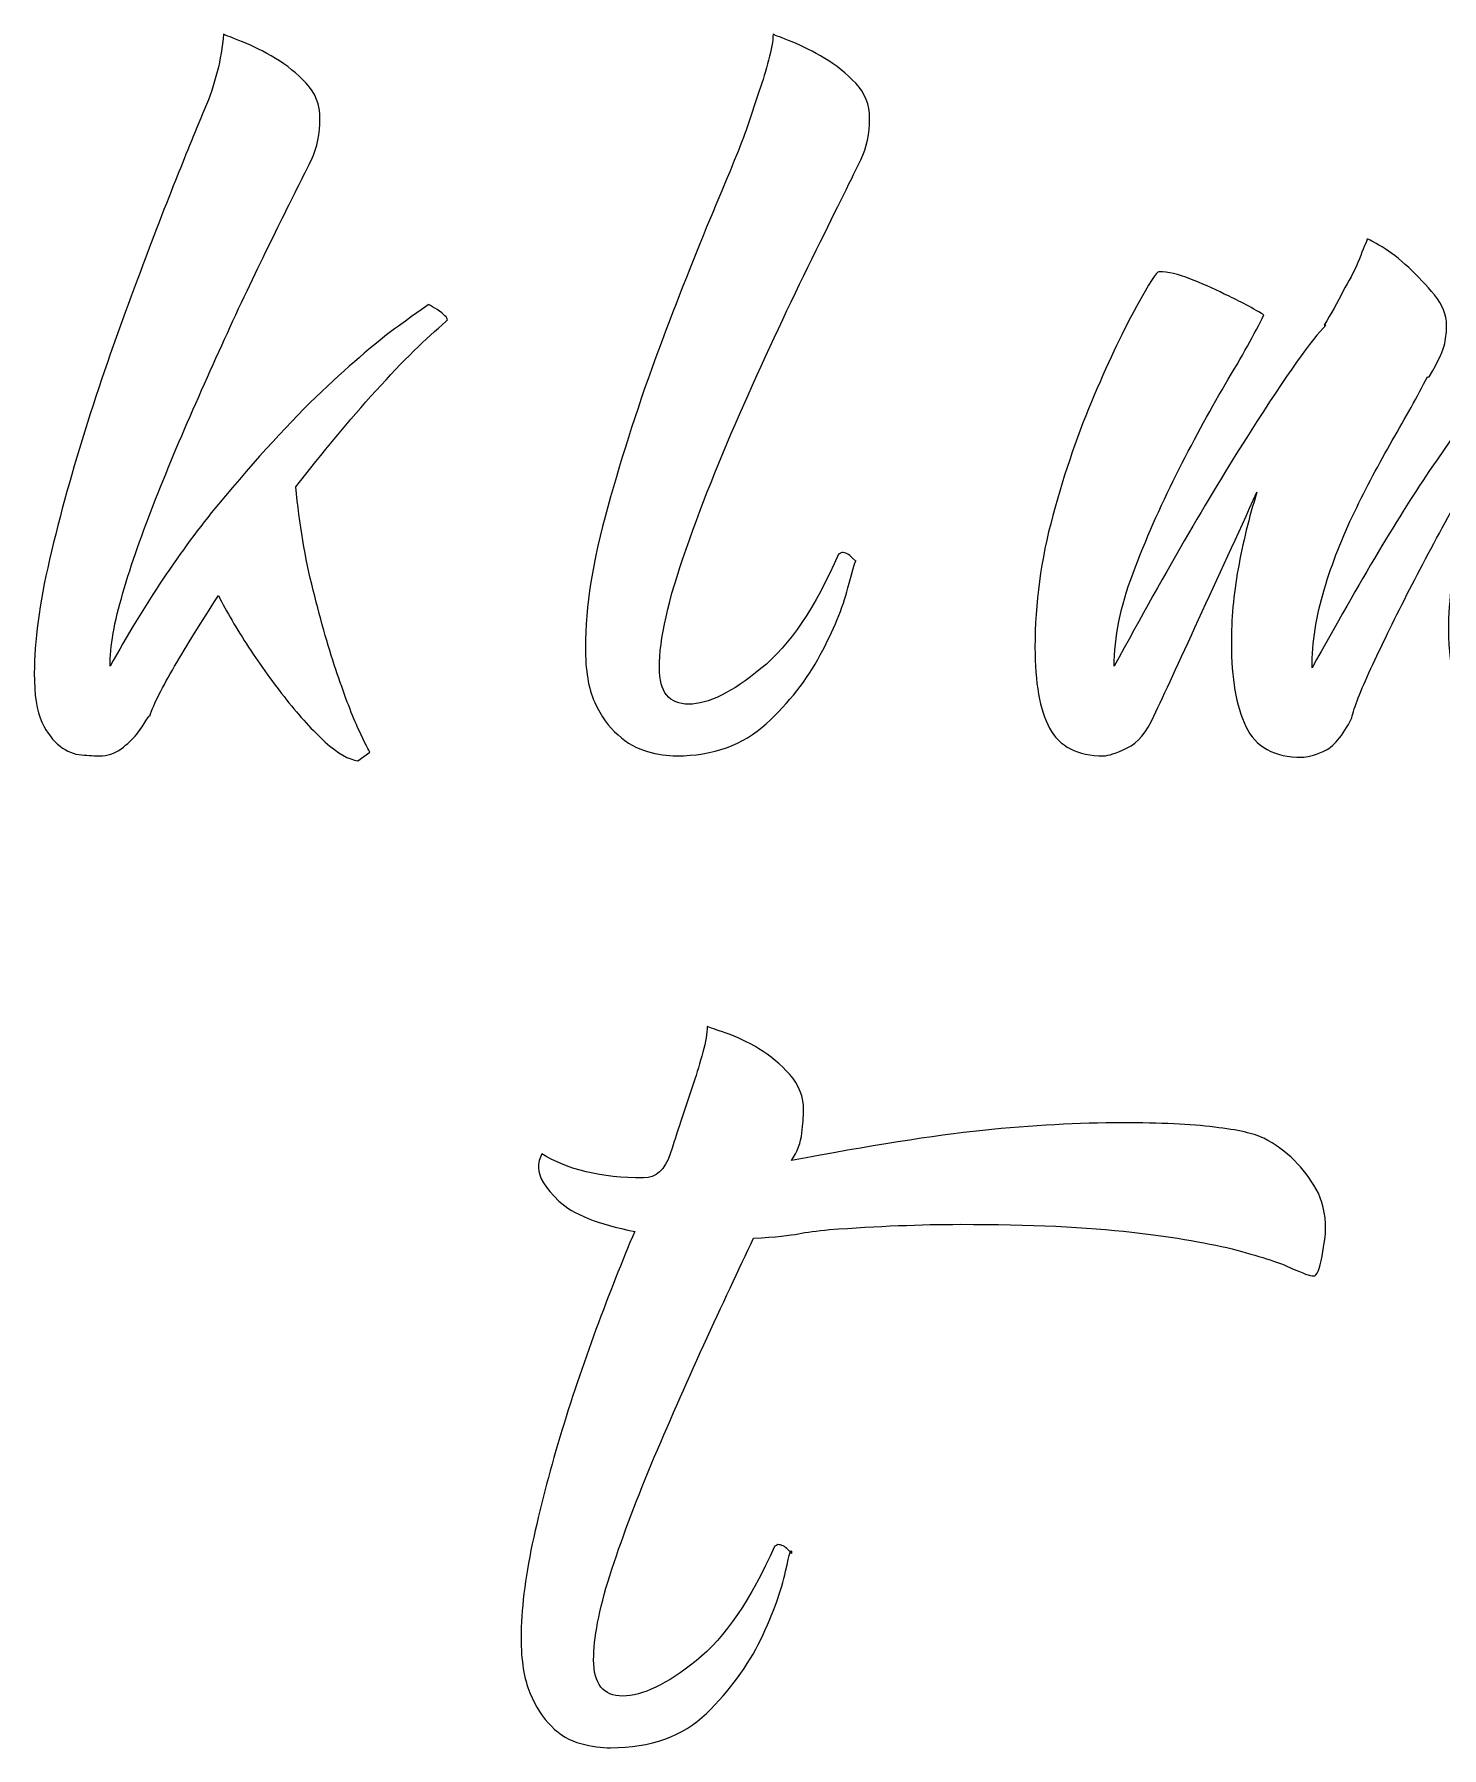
# Model space of a CAD drawing. Header units: centimetres. Extents: x -9.9 to 9.3, y -14 to 14.4.
# Drawn here: x -9.7 to -4.91, y -13.26 to -7.42 of the extents above; entities that cross this region are included whole.
import ezdxf

# ---------------------------------------------------------------- set-up
doc = ezdxf.new("R2010")
doc.units = ezdxf.units.CM
doc.header["$MEASUREMENT"] = 0
doc.layers.add('Layer 1', color=7, linetype='Continuous')

msp = doc.modelspace()

# ---------------------------------------------------------------- linework, layer by layer
at = {"layer": 'Layer 1', "color": 250}
for points, knots in [([(-8.359, -8.343), (-8.351, -8.347), (-8.341, -8.352), (-8.33, -8.36), (-8.33, -8.36), (-8.306, -8.376), (-8.295, -8.388), (-8.295, -8.395), (-8.295, -8.395), (-8.295, -8.395), (-8.3, -8.401), (-8.3, -8.401), (-8.3, -8.401), (-8.367, -8.456), (-8.446, -8.534), (-8.538, -8.636), (-8.538, -8.636), (-8.63, -8.738), (-8.721, -8.847), (-8.811, -8.964), (-8.811, -8.964), (-8.799, -9.09), (-8.78, -9.207), (-8.752, -9.316), (-8.752, -9.316), (-8.725, -9.426), (-8.697, -9.521), (-8.67, -9.601), (-8.67, -9.601), (-8.643, -9.681), (-8.618, -9.745), (-8.597, -9.792), (-8.597, -9.792), (-8.575, -9.839), (-8.562, -9.864), (-8.559, -9.868), (-8.559, -9.868), (-8.559, -9.868), (-8.6, -9.897), (-8.6, -9.897), (-8.6, -9.897), (-8.631, -9.893), (-8.668, -9.872), (-8.711, -9.833), (-8.711, -9.833), (-8.754, -9.794), (-8.798, -9.746), (-8.843, -9.689), (-8.843, -9.689), (-8.888, -9.632), (-8.931, -9.573), (-8.972, -9.51), (-8.972, -9.51), (-9.013, -9.447), (-9.047, -9.389), (-9.075, -9.334), (-9.075, -9.334), (-9.133, -9.424), (-9.183, -9.504), (-9.224, -9.575), (-9.224, -9.575), (-9.265, -9.645), (-9.294, -9.702), (-9.309, -9.745), (-9.309, -9.745), (-9.309, -9.741), (-9.313, -9.746), (-9.321, -9.759), (-9.321, -9.759), (-9.329, -9.773), (-9.34, -9.789), (-9.353, -9.806), (-9.353, -9.806), (-9.367, -9.824), (-9.385, -9.84), (-9.406, -9.856), (-9.406, -9.856), (-9.428, -9.872), (-9.452, -9.88), (-9.48, -9.88), (-9.48, -9.88), (-9.495, -9.88), (-9.516, -9.879), (-9.541, -9.877), (-9.541, -9.877), (-9.567, -9.875), (-9.591, -9.865), (-9.614, -9.847), (-9.614, -9.847), (-9.638, -9.83), (-9.658, -9.802), (-9.676, -9.765), (-9.676, -9.765), (-9.694, -9.728), (-9.702, -9.672), (-9.702, -9.598), (-9.702, -9.598), (-9.702, -9.492), (-9.685, -9.363), (-9.65, -9.211), (-9.65, -9.211), (-9.614, -9.058), (-9.571, -8.903), (-9.521, -8.744), (-9.521, -8.744), (-9.47, -8.586), (-9.417, -8.434), (-9.362, -8.287), (-9.362, -8.287), (-9.307, -8.14), (-9.261, -8.018), (-9.221, -7.92), (-9.221, -7.92), (-9.19, -7.842), (-9.157, -7.761), (-9.122, -7.677), (-9.122, -7.677), (-9.086, -7.593), (-9.065, -7.508), (-9.057, -7.422), (-9.057, -7.422), (-9.049, -7.426), (-9.028, -7.434), (-8.993, -7.448), (-8.993, -7.448), (-8.957, -7.462), (-8.92, -7.48), (-8.881, -7.504), (-8.881, -7.504), (-8.842, -7.527), (-8.807, -7.556), (-8.776, -7.589), (-8.776, -7.589), (-8.744, -7.622), (-8.729, -7.662), (-8.729, -7.709), (-8.729, -7.709), (-8.729, -7.76), (-8.738, -7.807), (-8.758, -7.85), (-8.758, -7.85), (-8.778, -7.889), (-8.808, -7.95), (-8.849, -8.032), (-8.849, -8.032), (-8.89, -8.114), (-8.936, -8.209), (-8.987, -8.316), (-8.987, -8.316), (-9.038, -8.424), (-9.089, -8.537), (-9.142, -8.657), (-9.142, -8.657), (-9.195, -8.776), (-9.244, -8.892), (-9.289, -9.006), (-9.289, -9.006), (-9.334, -9.119), (-9.371, -9.226), (-9.4, -9.325), (-9.4, -9.325), (-9.43, -9.425), (-9.444, -9.508), (-9.444, -9.575), (-9.444, -9.575), (-9.327, -9.363), (-9.204, -9.18), (-9.075, -9.023), (-9.075, -9.023), (-8.946, -8.867), (-8.828, -8.739), (-8.723, -8.639), (-8.723, -8.639), (-8.617, -8.539), (-8.53, -8.465), (-8.462, -8.416), (-8.462, -8.416), (-8.393, -8.367), (-8.359, -8.343), (-8.359, -8.343)], [0, 0, 0, 0, 0.021739, 0.021739, 0.021739, 0.021739, 0.043478, 0.043478, 0.043478, 0.043478, 0.065217, 0.065217, 0.065217, 0.065217, 0.086957, 0.086957, 0.086957, 0.086957, 0.108696, 0.108696, 0.108696, 0.108696, 0.130435, 0.130435, 0.130435, 0.130435, 0.152174, 0.152174, 0.152174, 0.152174, 0.173913, 0.173913, 0.173913, 0.173913, 0.195652, 0.195652, 0.195652, 0.195652, 0.217391, 0.217391, 0.217391, 0.217391, 0.23913, 0.23913, 0.23913, 0.23913, 0.26087, 0.26087, 0.26087, 0.26087, 0.282609, 0.282609, 0.282609, 0.282609, 0.304348, 0.304348, 0.304348, 0.304348, 0.326087, 0.326087, 0.326087, 0.326087, 0.347826, 0.347826, 0.347826, 0.347826, 0.369565, 0.369565, 0.369565, 0.369565, 0.391304, 0.391304, 0.391304, 0.391304, 0.413043, 0.413043, 0.413043, 0.413043, 0.434783, 0.434783, 0.434783, 0.434783, 0.456522, 0.456522, 0.456522, 0.456522, 0.478261, 0.478261, 0.478261, 0.478261, 0.5, 0.5, 0.5, 0.5, 0.521739, 0.521739, 0.521739, 0.521739, 0.543478, 0.543478, 0.543478, 0.543478, 0.565217, 0.565217, 0.565217, 0.565217, 0.586957, 0.586957, 0.586957, 0.586957, 0.608696, 0.608696, 0.608696, 0.608696, 0.630435, 0.630435, 0.630435, 0.630435, 0.652174, 0.652174, 0.652174, 0.652174, 0.673913, 0.673913, 0.673913, 0.673913, 0.695652, 0.695652, 0.695652, 0.695652, 0.717391, 0.717391, 0.717391, 0.717391, 0.73913, 0.73913, 0.73913, 0.73913, 0.76087, 0.76087, 0.76087, 0.76087, 0.782609, 0.782609, 0.782609, 0.782609, 0.804348, 0.804348, 0.804348, 0.804348, 0.826087, 0.826087, 0.826087, 0.826087, 0.847826, 0.847826, 0.847826, 0.847826, 0.869565, 0.869565, 0.869565, 0.869565, 0.891304, 0.891304, 0.891304, 0.891304, 0.913043, 0.913043, 0.913043, 0.913043, 0.934783, 0.934783, 0.934783, 0.934783, 0.956522, 0.956522, 0.956522, 0.956522, 1, 1, 1, 1]), ([(-6.887, -7.85), (-6.914, -7.905), (-6.965, -8.007), (-7.039, -8.158), (-7.039, -8.158), (-7.114, -8.308), (-7.191, -8.473), (-7.271, -8.651), (-7.271, -8.651), (-7.351, -8.829), (-7.422, -9.004), (-7.482, -9.176), (-7.482, -9.176), (-7.543, -9.348), (-7.573, -9.483), (-7.573, -9.58), (-7.573, -9.58), (-7.573, -9.663), (-7.54, -9.704), (-7.473, -9.704), (-7.473, -9.704), (-7.407, -9.704), (-7.325, -9.664), (-7.227, -9.583), (-7.227, -9.583), (-7.129, -9.503), (-7.041, -9.373), (-6.963, -9.193), (-6.963, -9.193), (-6.963, -9.193), (-6.959, -9.191), (-6.951, -9.187), (-6.951, -9.187), (-6.94, -9.187), (-6.928, -9.193), (-6.916, -9.205), (-6.916, -9.205), (-6.916, -9.205), (-6.904, -9.217), (-6.904, -9.217), (-6.904, -9.217), (-6.904, -9.209), (-6.913, -9.239), (-6.931, -9.308), (-6.931, -9.308), (-6.948, -9.376), (-6.98, -9.452), (-7.025, -9.536), (-7.025, -9.536), (-7.07, -9.621), (-7.131, -9.699), (-7.209, -9.771), (-7.209, -9.771), (-7.288, -9.843), (-7.389, -9.88), (-7.514, -9.88), (-7.514, -9.88), (-7.546, -9.88), (-7.579, -9.875), (-7.614, -9.865), (-7.614, -9.865), (-7.649, -9.855), (-7.683, -9.837), (-7.714, -9.809), (-7.714, -9.809), (-7.745, -9.782), (-7.772, -9.745), (-7.793, -9.698), (-7.793, -9.698), (-7.815, -9.651), (-7.825, -9.588), (-7.825, -9.51), (-7.825, -9.51), (-7.825, -9.373), (-7.8, -9.214), (-7.749, -9.032), (-7.749, -9.032), (-7.698, -8.85), (-7.641, -8.672), (-7.576, -8.498), (-7.576, -8.498), (-7.511, -8.324), (-7.45, -8.168), (-7.391, -8.029), (-7.391, -8.029), (-7.333, -7.89), (-7.293, -7.793), (-7.274, -7.738), (-7.274, -7.738), (-7.274, -7.738), (-7.233, -7.615), (-7.233, -7.615), (-7.233, -7.615), (-7.221, -7.58), (-7.21, -7.545), (-7.201, -7.51), (-7.201, -7.51), (-7.191, -7.474), (-7.186, -7.445), (-7.186, -7.422), (-7.186, -7.422), (-7.178, -7.426), (-7.157, -7.434), (-7.121, -7.448), (-7.121, -7.448), (-7.086, -7.462), (-7.049, -7.48), (-7.01, -7.504), (-7.01, -7.504), (-6.971, -7.527), (-6.936, -7.556), (-6.904, -7.589), (-6.904, -7.589), (-6.873, -7.622), (-6.857, -7.662), (-6.857, -7.709), (-6.857, -7.709), (-6.857, -7.76), (-6.867, -7.807), (-6.887, -7.85)], [0, 0, 0, 0, 0.032258, 0.032258, 0.032258, 0.032258, 0.064516, 0.064516, 0.064516, 0.064516, 0.096774, 0.096774, 0.096774, 0.096774, 0.129032, 0.129032, 0.129032, 0.129032, 0.16129, 0.16129, 0.16129, 0.16129, 0.193548, 0.193548, 0.193548, 0.193548, 0.225806, 0.225806, 0.225806, 0.225806, 0.258065, 0.258065, 0.258065, 0.258065, 0.290323, 0.290323, 0.290323, 0.290323, 0.322581, 0.322581, 0.322581, 0.322581, 0.354839, 0.354839, 0.354839, 0.354839, 0.387097, 0.387097, 0.387097, 0.387097, 0.419355, 0.419355, 0.419355, 0.419355, 0.451613, 0.451613, 0.451613, 0.451613, 0.483871, 0.483871, 0.483871, 0.483871, 0.516129, 0.516129, 0.516129, 0.516129, 0.548387, 0.548387, 0.548387, 0.548387, 0.580645, 0.580645, 0.580645, 0.580645, 0.612903, 0.612903, 0.612903, 0.612903, 0.645161, 0.645161, 0.645161, 0.645161, 0.677419, 0.677419, 0.677419, 0.677419, 0.709677, 0.709677, 0.709677, 0.709677, 0.741935, 0.741935, 0.741935, 0.741935, 0.774194, 0.774194, 0.774194, 0.774194, 0.806452, 0.806452, 0.806452, 0.806452, 0.83871, 0.83871, 0.83871, 0.83871, 0.870968, 0.870968, 0.870968, 0.870968, 0.903226, 0.903226, 0.903226, 0.903226, 0.935484, 0.935484, 0.935484, 0.935484, 1, 1, 1, 1]), ([(-5.215, -9.751), (-5.246, -9.813), (-5.278, -9.851), (-5.312, -9.865), (-5.312, -9.865), (-5.345, -9.879), (-5.369, -9.885), (-5.385, -9.885), (-5.385, -9.885), (-5.479, -9.885), (-5.542, -9.85), (-5.576, -9.78), (-5.576, -9.78), (-5.609, -9.709), (-5.625, -9.616), (-5.625, -9.498), (-5.625, -9.498), (-5.625, -9.416), (-5.618, -9.331), (-5.602, -9.243), (-5.602, -9.243), (-5.586, -9.155), (-5.565, -9.068), (-5.538, -8.982), (-5.538, -8.982), (-5.604, -9.127), (-5.67, -9.271), (-5.737, -9.416), (-5.737, -9.416), (-5.803, -9.561), (-5.854, -9.67), (-5.889, -9.745), (-5.889, -9.745), (-5.913, -9.799), (-5.943, -9.836), (-5.98, -9.853), (-5.98, -9.853), (-6.018, -9.871), (-6.044, -9.88), (-6.06, -9.88), (-6.06, -9.88), (-6.15, -9.88), (-6.211, -9.848), (-6.244, -9.786), (-6.244, -9.786), (-6.278, -9.723), (-6.294, -9.631), (-6.294, -9.51), (-6.294, -9.51), (-6.294, -9.361), (-6.274, -9.212), (-6.233, -9.061), (-6.233, -9.061), (-6.192, -8.911), (-6.145, -8.774), (-6.092, -8.651), (-6.092, -8.651), (-6.039, -8.527), (-5.991, -8.427), (-5.948, -8.349), (-5.948, -8.349), (-5.905, -8.27), (-5.88, -8.231), (-5.872, -8.231), (-5.872, -8.231), (-5.841, -8.231), (-5.805, -8.239), (-5.766, -8.255), (-5.766, -8.255), (-5.727, -8.27), (-5.688, -8.288), (-5.649, -8.307), (-5.649, -8.307), (-5.606, -8.327), (-5.561, -8.35), (-5.514, -8.378), (-5.514, -8.378), (-5.545, -8.44), (-5.589, -8.52), (-5.646, -8.615), (-5.646, -8.615), (-5.703, -8.711), (-5.758, -8.814), (-5.813, -8.923), (-5.813, -8.923), (-5.868, -9.033), (-5.917, -9.144), (-5.96, -9.258), (-5.96, -9.258), (-6.003, -9.371), (-6.024, -9.477), (-6.024, -9.575), (-6.024, -9.575), (-5.841, -9.238), (-5.686, -8.972), (-5.561, -8.777), (-5.561, -8.777), (-5.436, -8.581), (-5.35, -8.46), (-5.303, -8.413), (-5.303, -8.413), (-5.303, -8.413), (-5.309, -8.413), (-5.309, -8.413), (-5.309, -8.413), (-5.285, -8.374), (-5.264, -8.335), (-5.244, -8.296), (-5.244, -8.296), (-5.225, -8.264), (-5.208, -8.232), (-5.194, -8.199), (-5.194, -8.199), (-5.181, -8.166), (-5.17, -8.139), (-5.162, -8.12), (-5.162, -8.12), (-5.158, -8.12), (-5.142, -8.129), (-5.112, -8.146), (-5.112, -8.146), (-5.083, -8.164), (-5.053, -8.187), (-5.021, -8.217), (-5.021, -8.217), (-4.99, -8.246), (-4.961, -8.277), (-4.933, -8.31), (-4.933, -8.31), (-4.906, -8.344), (-4.892, -8.378), (-4.892, -8.413), (-4.892, -8.413), (-4.892, -8.433), (-4.894, -8.453), (-4.898, -8.475), (-4.898, -8.475), (-4.902, -8.496), (-4.92, -8.534), (-4.951, -8.589), (-4.951, -8.589), (-4.951, -8.589), (-4.957, -8.589), (-4.957, -8.589), (-4.957, -8.589), (-4.992, -8.656), (-5.032, -8.728), (-5.077, -8.806), (-5.077, -8.806), (-5.122, -8.884), (-5.165, -8.965), (-5.206, -9.05), (-5.206, -9.05), (-5.247, -9.134), (-5.281, -9.222), (-5.309, -9.314), (-5.309, -9.314), (-5.336, -9.405), (-5.35, -9.494), (-5.35, -9.58), (-5.35, -9.58), (-5.186, -9.283), (-5.05, -9.055), (-4.942, -8.897), (-4.942, -8.897), (-4.835, -8.739), (-4.747, -8.615), (-4.678, -8.527), (-4.678, -8.527), (-4.61, -8.439), (-4.557, -8.37), (-4.52, -8.319), (-4.52, -8.319), (-4.483, -8.268), (-4.454, -8.202), (-4.435, -8.12), (-4.435, -8.12), (-4.435, -8.12), (-4.42, -8.129), (-4.391, -8.146), (-4.391, -8.146), (-4.361, -8.164), (-4.331, -8.186), (-4.3, -8.214), (-4.3, -8.214), (-4.268, -8.241), (-4.239, -8.271), (-4.212, -8.305), (-4.212, -8.305), (-4.184, -8.338), (-4.171, -8.37), (-4.171, -8.401), (-4.171, -8.401), (-4.171, -8.417), (-4.171, -8.433), (-4.171, -8.448), (-4.171, -8.448), (-4.171, -8.464), (-4.173, -8.482), (-4.177, -8.501), (-4.177, -8.501), (-4.208, -8.564), (-4.248, -8.638), (-4.297, -8.724), (-4.297, -8.724), (-4.346, -8.81), (-4.394, -8.9), (-4.441, -8.994), (-4.441, -8.994), (-4.487, -9.088), (-4.528, -9.183), (-4.561, -9.278), (-4.561, -9.278), (-4.594, -9.374), (-4.611, -9.465), (-4.611, -9.551), (-4.611, -9.551), (-4.611, -9.594), (-4.606, -9.63), (-4.596, -9.66), (-4.596, -9.66), (-4.586, -9.689), (-4.566, -9.704), (-4.534, -9.704), (-4.534, -9.704), (-4.48, -9.704), (-4.411, -9.664), (-4.329, -9.583), (-4.329, -9.583), (-4.247, -9.503), (-4.167, -9.373), (-4.089, -9.193), (-4.089, -9.193), (-4.089, -9.193), (-4.085, -9.191), (-4.077, -9.187), (-4.077, -9.187), (-4.061, -9.187), (-4.048, -9.193), (-4.036, -9.205), (-4.036, -9.205), (-4.036, -9.205), (-4.024, -9.217), (-4.024, -9.217), (-4.024, -9.217), (-4.024, -9.225), (-4.037, -9.264), (-4.062, -9.334), (-4.062, -9.334), (-4.088, -9.404), (-4.125, -9.48), (-4.174, -9.56), (-4.174, -9.56), (-4.223, -9.64), (-4.281, -9.713), (-4.35, -9.78), (-4.35, -9.78), (-4.418, -9.846), (-4.495, -9.88), (-4.581, -9.88), (-4.581, -9.88), (-4.656, -9.88), (-4.725, -9.842), (-4.79, -9.768), (-4.79, -9.768), (-4.854, -9.694), (-4.886, -9.588), (-4.886, -9.451), (-4.886, -9.451), (-4.886, -9.35), (-4.871, -9.24), (-4.839, -9.123), (-4.839, -9.123), (-4.808, -9.006), (-4.773, -8.894), (-4.734, -8.788), (-4.734, -8.788), (-4.777, -8.867), (-4.825, -8.954), (-4.878, -9.05), (-4.878, -9.05), (-4.93, -9.145), (-4.98, -9.239), (-5.027, -9.331), (-5.027, -9.331), (-5.074, -9.423), (-5.115, -9.507), (-5.15, -9.583), (-5.15, -9.583), (-5.186, -9.66), (-5.207, -9.715), (-5.215, -9.751)], [0, 0, 0, 0, 0.013514, 0.013514, 0.013514, 0.013514, 0.027027, 0.027027, 0.027027, 0.027027, 0.040541, 0.040541, 0.040541, 0.040541, 0.054054, 0.054054, 0.054054, 0.054054, 0.067568, 0.067568, 0.067568, 0.067568, 0.081081, 0.081081, 0.081081, 0.081081, 0.094595, 0.094595, 0.094595, 0.094595, 0.108108, 0.108108, 0.108108, 0.108108, 0.121622, 0.121622, 0.121622, 0.121622, 0.135135, 0.135135, 0.135135, 0.135135, 0.148649, 0.148649, 0.148649, 0.148649, 0.162162, 0.162162, 0.162162, 0.162162, 0.175676, 0.175676, 0.175676, 0.175676, 0.189189, 0.189189, 0.189189, 0.189189, 0.202703, 0.202703, 0.202703, 0.202703, 0.216216, 0.216216, 0.216216, 0.216216, 0.22973, 0.22973, 0.22973, 0.22973, 0.243243, 0.243243, 0.243243, 0.243243, 0.256757, 0.256757, 0.256757, 0.256757, 0.27027, 0.27027, 0.27027, 0.27027, 0.283784, 0.283784, 0.283784, 0.283784, 0.297297, 0.297297, 0.297297, 0.297297, 0.310811, 0.310811, 0.310811, 0.310811, 0.324324, 0.324324, 0.324324, 0.324324, 0.337838, 0.337838, 0.337838, 0.337838, 0.351351, 0.351351, 0.351351, 0.351351, 0.364865, 0.364865, 0.364865, 0.364865, 0.378378, 0.378378, 0.378378, 0.378378, 0.391892, 0.391892, 0.391892, 0.391892, 0.405405, 0.405405, 0.405405, 0.405405, 0.418919, 0.418919, 0.418919, 0.418919, 0.432432, 0.432432, 0.432432, 0.432432, 0.445946, 0.445946, 0.445946, 0.445946, 0.459459, 0.459459, 0.459459, 0.459459, 0.472973, 0.472973, 0.472973, 0.472973, 0.486486, 0.486486, 0.486486, 0.486486, 0.5, 0.5, 0.5, 0.5, 0.513514, 0.513514, 0.513514, 0.513514, 0.527027, 0.527027, 0.527027, 0.527027, 0.540541, 0.540541, 0.540541, 0.540541, 0.554054, 0.554054, 0.554054, 0.554054, 0.567568, 0.567568, 0.567568, 0.567568, 0.581081, 0.581081, 0.581081, 0.581081, 0.594595, 0.594595, 0.594595, 0.594595, 0.608108, 0.608108, 0.608108, 0.608108, 0.621622, 0.621622, 0.621622, 0.621622, 0.635135, 0.635135, 0.635135, 0.635135, 0.648649, 0.648649, 0.648649, 0.648649, 0.662162, 0.662162, 0.662162, 0.662162, 0.675676, 0.675676, 0.675676, 0.675676, 0.689189, 0.689189, 0.689189, 0.689189, 0.702703, 0.702703, 0.702703, 0.702703, 0.716216, 0.716216, 0.716216, 0.716216, 0.72973, 0.72973, 0.72973, 0.72973, 0.743243, 0.743243, 0.743243, 0.743243, 0.756757, 0.756757, 0.756757, 0.756757, 0.77027, 0.77027, 0.77027, 0.77027, 0.783784, 0.783784, 0.783784, 0.783784, 0.797297, 0.797297, 0.797297, 0.797297, 0.810811, 0.810811, 0.810811, 0.810811, 0.824324, 0.824324, 0.824324, 0.824324, 0.837838, 0.837838, 0.837838, 0.837838, 0.851351, 0.851351, 0.851351, 0.851351, 0.864865, 0.864865, 0.864865, 0.864865, 0.878378, 0.878378, 0.878378, 0.878378, 0.891892, 0.891892, 0.891892, 0.891892, 0.905405, 0.905405, 0.905405, 0.905405, 0.918919, 0.918919, 0.918919, 0.918919, 0.932432, 0.932432, 0.932432, 0.932432, 0.945946, 0.945946, 0.945946, 0.945946, 0.959459, 0.959459, 0.959459, 0.959459, 0.972973, 0.972973, 0.972973, 0.972973, 1, 1, 1, 1]), ([(-6.994, -11.494), (-7.037, -11.498), (-7.072, -11.503), (-7.099, -11.508), (-7.099, -11.508), (-7.127, -11.514), (-7.177, -11.519), (-7.252, -11.523), (-7.252, -11.523), (-7.303, -11.629), (-7.359, -11.75), (-7.422, -11.887), (-7.422, -11.887), (-7.484, -12.024), (-7.544, -12.16), (-7.601, -12.294), (-7.601, -12.294), (-7.657, -12.429), (-7.704, -12.555), (-7.742, -12.673), (-7.742, -12.673), (-7.779, -12.79), (-7.797, -12.886), (-7.797, -12.96), (-7.797, -12.96), (-7.797, -13.042), (-7.764, -13.083), (-7.698, -13.083), (-7.698, -13.083), (-7.631, -13.083), (-7.548, -13.043), (-7.448, -12.963), (-7.448, -12.963), (-7.349, -12.883), (-7.26, -12.753), (-7.181, -12.573), (-7.181, -12.573), (-7.181, -12.573), (-7.177, -12.571), (-7.17, -12.567), (-7.17, -12.567), (-7.158, -12.567), (-7.146, -12.573), (-7.134, -12.585), (-7.134, -12.585), (-7.134, -12.585), (-7.123, -12.597), (-7.123, -12.597), (-7.123, -12.597), (-7.123, -12.573), (-7.13, -12.594), (-7.143, -12.658), (-7.143, -12.658), (-7.157, -12.723), (-7.185, -12.8), (-7.228, -12.89), (-7.228, -12.89), (-7.271, -12.98), (-7.333, -13.064), (-7.413, -13.142), (-7.413, -13.142), (-7.493, -13.22), (-7.602, -13.259), (-7.739, -13.259), (-7.739, -13.259), (-7.77, -13.259), (-7.804, -13.255), (-7.841, -13.245), (-7.841, -13.245), (-7.878, -13.235), (-7.912, -13.215), (-7.941, -13.186), (-7.941, -13.186), (-7.97, -13.157), (-7.995, -13.119), (-8.014, -13.072), (-8.014, -13.072), (-8.034, -13.025), (-8.044, -12.962), (-8.044, -12.884), (-8.044, -12.884), (-8.044, -12.79), (-8.031, -12.684), (-8.006, -12.564), (-8.006, -12.564), (-7.98, -12.445), (-7.949, -12.324), (-7.912, -12.201), (-7.912, -12.201), (-7.875, -12.077), (-7.833, -11.955), (-7.789, -11.834), (-7.789, -11.834), (-7.744, -11.713), (-7.7, -11.601), (-7.657, -11.5), (-7.657, -11.5), (-7.782, -11.476), (-7.868, -11.442), (-7.915, -11.397), (-7.915, -11.397), (-7.962, -11.352), (-7.985, -11.314), (-7.985, -11.283), (-7.985, -11.283), (-7.985, -11.267), (-7.981, -11.251), (-7.973, -11.236), (-7.973, -11.236), (-7.887, -11.29), (-7.772, -11.318), (-7.627, -11.318), (-7.627, -11.318), (-7.584, -11.318), (-7.554, -11.29), (-7.536, -11.236), (-7.536, -11.236), (-7.519, -11.181), (-7.506, -11.142), (-7.498, -11.118), (-7.498, -11.118), (-7.498, -11.118), (-7.457, -10.995), (-7.457, -10.995), (-7.457, -10.995), (-7.445, -10.96), (-7.435, -10.925), (-7.425, -10.89), (-7.425, -10.89), (-7.415, -10.854), (-7.41, -10.825), (-7.41, -10.802), (-7.41, -10.802), (-7.402, -10.805), (-7.381, -10.813), (-7.346, -10.825), (-7.346, -10.825), (-7.31, -10.837), (-7.273, -10.854), (-7.234, -10.878), (-7.234, -10.878), (-7.195, -10.901), (-7.16, -10.931), (-7.129, -10.966), (-7.129, -10.966), (-7.097, -11.001), (-7.082, -11.042), (-7.082, -11.089), (-7.082, -11.089), (-7.082, -11.109), (-7.084, -11.134), (-7.088, -11.165), (-7.088, -11.165), (-7.091, -11.197), (-7.103, -11.228), (-7.123, -11.259), (-7.123, -11.259), (-6.857, -11.208), (-6.64, -11.174), (-6.472, -11.156), (-6.472, -11.156), (-6.303, -11.139), (-6.145, -11.13), (-5.996, -11.13), (-5.996, -11.13), (-5.867, -11.13), (-5.763, -11.135), (-5.683, -11.145), (-5.683, -11.145), (-5.602, -11.154), (-5.547, -11.167), (-5.515, -11.183), (-5.515, -11.183), (-5.476, -11.202), (-5.441, -11.228), (-5.41, -11.259), (-5.41, -11.259), (-5.382, -11.286), (-5.358, -11.319), (-5.336, -11.356), (-5.336, -11.356), (-5.315, -11.393), (-5.304, -11.439), (-5.304, -11.494), (-5.304, -11.494), (-5.304, -11.509), (-5.308, -11.54), (-5.316, -11.585), (-5.316, -11.585), (-5.324, -11.63), (-5.334, -11.652), (-5.345, -11.652), (-5.345, -11.652), (-5.357, -11.652), (-5.381, -11.643), (-5.419, -11.626), (-5.419, -11.626), (-5.456, -11.608), (-5.518, -11.588), (-5.606, -11.564), (-5.606, -11.564), (-5.694, -11.541), (-5.814, -11.52), (-5.964, -11.503), (-5.964, -11.503), (-6.115, -11.485), (-6.309, -11.476), (-6.548, -11.476), (-6.548, -11.476), (-6.681, -11.476), (-6.829, -11.482), (-6.994, -11.494)], [0, 0, 0, 0, 0.018519, 0.018519, 0.018519, 0.018519, 0.037037, 0.037037, 0.037037, 0.037037, 0.055556, 0.055556, 0.055556, 0.055556, 0.074074, 0.074074, 0.074074, 0.074074, 0.092593, 0.092593, 0.092593, 0.092593, 0.111111, 0.111111, 0.111111, 0.111111, 0.12963, 0.12963, 0.12963, 0.12963, 0.148148, 0.148148, 0.148148, 0.148148, 0.166667, 0.166667, 0.166667, 0.166667, 0.185185, 0.185185, 0.185185, 0.185185, 0.203704, 0.203704, 0.203704, 0.203704, 0.222222, 0.222222, 0.222222, 0.222222, 0.240741, 0.240741, 0.240741, 0.240741, 0.259259, 0.259259, 0.259259, 0.259259, 0.277778, 0.277778, 0.277778, 0.277778, 0.296296, 0.296296, 0.296296, 0.296296, 0.314815, 0.314815, 0.314815, 0.314815, 0.333333, 0.333333, 0.333333, 0.333333, 0.351852, 0.351852, 0.351852, 0.351852, 0.37037, 0.37037, 0.37037, 0.37037, 0.388889, 0.388889, 0.388889, 0.388889, 0.407407, 0.407407, 0.407407, 0.407407, 0.425926, 0.425926, 0.425926, 0.425926, 0.444444, 0.444444, 0.444444, 0.444444, 0.462963, 0.462963, 0.462963, 0.462963, 0.481481, 0.481481, 0.481481, 0.481481, 0.5, 0.5, 0.5, 0.5, 0.518519, 0.518519, 0.518519, 0.518519, 0.537037, 0.537037, 0.537037, 0.537037, 0.555556, 0.555556, 0.555556, 0.555556, 0.574074, 0.574074, 0.574074, 0.574074, 0.592593, 0.592593, 0.592593, 0.592593, 0.611111, 0.611111, 0.611111, 0.611111, 0.62963, 0.62963, 0.62963, 0.62963, 0.648148, 0.648148, 0.648148, 0.648148, 0.666667, 0.666667, 0.666667, 0.666667, 0.685185, 0.685185, 0.685185, 0.685185, 0.703704, 0.703704, 0.703704, 0.703704, 0.722222, 0.722222, 0.722222, 0.722222, 0.740741, 0.740741, 0.740741, 0.740741, 0.759259, 0.759259, 0.759259, 0.759259, 0.777778, 0.777778, 0.777778, 0.777778, 0.796296, 0.796296, 0.796296, 0.796296, 0.814815, 0.814815, 0.814815, 0.814815, 0.833333, 0.833333, 0.833333, 0.833333, 0.851852, 0.851852, 0.851852, 0.851852, 0.87037, 0.87037, 0.87037, 0.87037, 0.888889, 0.888889, 0.888889, 0.888889, 0.907407, 0.907407, 0.907407, 0.907407, 0.925926, 0.925926, 0.925926, 0.925926, 0.944444, 0.944444, 0.944444, 0.944444, 0.962963, 0.962963, 0.962963, 0.962963, 1, 1, 1, 1])]:
    msp.add_open_spline(points, degree=3, knots=knots, dxfattribs=at)

doc.saveas('drawing.dxf')
